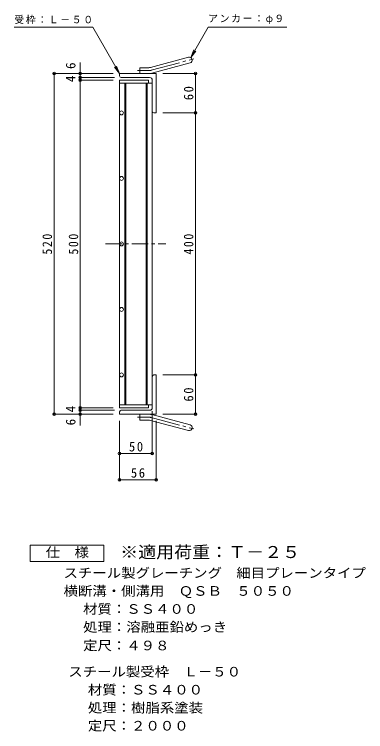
# Model space of a CAD drawing. Units: millimetres at full size, sheet at 1:5; some dimension numbers follow another scale. Extents: x -790 to 902, y -691 to 651.
# Drawn here: x 365 to 902, y -543 to 552 of the extents above; entities that cross this region are included whole.
import ezdxf
from ezdxf.enums import TextEntityAlignment as Align

# ---------------------------------------------------------------- set-up
doc = ezdxf.new("R2010")
doc.units = ezdxf.units.MM
doc.header["$LTSCALE"] = 5
doc.header["$PDMODE"] = 32
doc.header["$PDSIZE"] = 4
doc.linetypes.add('CHAIN1', pattern=[8, 5, -1, 1, -1])
doc.linetypes.add('CHAIN2', pattern=[12, 9, -1, 1, -1])
for name, color, linetype, lineweight in [('E-1', 2, 'Continuous', 9), ('E-2', 3, 'Continuous', 9), ('E-4', 7, 'Continuous', 9), ('E-5', 7, 'Continuous', 9)]:
    doc.layers.add(name, color=color, linetype=linetype, lineweight=lineweight)
doc.layers.add('F-5_F-5ﾚｲﾔ', color=2, linetype='Continuous')
doc.styles.add('ＭＳ ゴシック', font='')
doc.styles.get('ＭＳ ゴシック').set_extended_font_data('MS Gothic')

msp = doc.modelspace()

# ---------------------------------------------------------------- linework, layer by layer
at = {"layer": 'E-1'}
for p, q in [((572.682, 470.556), (630.873, 486.149)), ((575.011, 461.863), (633.202, 477.455)), ((525.538, 457.75), (525.538, 461.25)), ((581.537, 461.25), (525.538, 461.25)), ((556.538, 461.25), (556.538, 470.25)), ((570.353, 470.25), (556.538, 470.25)), ((581.537, 461.25), (581.537, 401.25)), ((571.538, 455.25), (528.037, 455.25)), ((575.537, 451.25), (575.537, 403.75)), ((578.037, 401.25), (581.537, 401.25)), ((578.037, 1.25), (581.537, 1.25)), ((581.537, -58.75), (581.537, 1.25)), ((575.537, -48.75), (575.537, -1.25)), ((571.538, -52.75), (528.037, -52.75)), ((525.538, -55.25), (525.538, -58.75)), ((581.537, -58.75), (525.538, -58.75)), ((556.538, -58.75), (556.538, -67.75)), ((575.011, -59.364), (633.202, -74.956)), ((570.353, -67.75), (556.538, -67.75)), ((572.682, -68.057), (630.873, -83.649))]:
    msp.add_line(p, q, dxfattribs=at)
at = {"layer": 'E-1', "linetype": 'CHAIN2'}
for p, q in [((573.846, 466.21), (639.013, 483.671)), ((570.353, 465.75), (552.733, 465.75)), ((570.353, -63.25), (552.733, -63.25)), ((573.846, -63.71), (639.013, -81.171))]:
    msp.add_line(p, q, dxfattribs=at)
at = {"layer": 'E-1'}
for centre, radius, start, end in [((632.038, 481.802), 4.5, 285.00014, 104.99991), ((570.353, 479.25), 9, 270, 285.00002), ((570.353, 479.25), 18, 270, 285), ((528.037, 457.75), 2.5, 180, 270), ((571.538, 451.25), 4, 0, 90), ((578.037, 403.75), 2.5, 180, 270), ((578.037, -1.25), 2.5, 90, 180), ((528.037, -55.25), 2.5, 90, 180), ((571.538, -48.75), 4, 270, 0), ((570.353, -76.75), 18, 75, 90), ((570.353, -76.75), 9, 74.99998, 90), ((632.038, -79.302), 4.5, 255.00009, 74.99986)]:
    msp.add_arc(centre, radius, start, end, dxfattribs=at)
at = {"layer": 'E-1', "linetype": 'CHAIN2'}
for centre, start, end in [((570.353, 479.25), 270, 284.99995), ((570.353, -76.75), 75.00005, 90)]:
    msp.add_arc(centre, 13.5, start, end, dxfattribs=at)
at = {"layer": 'E-2'}
for p, q in [((525.538, 451.25), (569.537, 451.25)), ((525.538, 451.25), (525.538, -48.75)), ((569.537, 451.25), (569.537, 446.75)), ((525.538, 446.75), (575.537, 446.75)), ((533.537, 446.75), (533.537, -44.25)), ((535.037, 446.75), (535.037, -44.25)), ((566.037, 446.75), (566.037, -44.25)), ((567.537, 446.75), (567.537, -44.25)), ((575.537, -44.25), (575.537, 446.75)), ((525.538, -44.25), (575.537, -44.25)), ((525.538, -48.75), (569.537, -48.75)), ((569.537, -48.75), (569.537, -44.25))]:
    msp.add_line(p, q, dxfattribs=at)
at = {"layer": 'E-2', "linetype": 'CHAIN1'}
msp.add_line((504.286, 201.25), (595.997, 201.25), dxfattribs=at)
at = {"layer": 'E-2'}
for centre in [(528.537, 401.25), (528.537, 301.25), (528.537, 201.25), (528.537, 101.25), (528.537, 1.25)]:
    msp.add_circle(centre, 3, dxfattribs=at)
at = {"layer": 'E-4'}
for p, q in [((465.538, 461.25), (465.538, 478.25)), ((424.038, 461.25), (515.538, 461.25)), ((425.538, 461.25), (425.538, -58.75)), ((465.538, 455.25), (465.538, 461.25)), ((643.037, 461.25), (591.537, 461.25)), ((641.537, 461.25), (641.537, 401.25)), ((464.038, 455.25), (518.037, 455.25)), ((464.038, 451.25), (515.538, 451.25)), ((465.538, 451.25), (465.538, 455.25)), ((465.538, -48.75), (465.538, 451.25)), ((643.037, 401.25), (591.537, 401.25)), ((641.537, 401.25), (641.537, 1.25)), ((643.037, 1.25), (591.537, 1.25)), ((641.537, 1.25), (641.537, -58.75)), ((464.038, -48.75), (515.538, -48.75)), ((464.038, -52.75), (518.037, -52.75)), ((465.538, -52.75), (465.538, -48.75)), ((465.538, -58.75), (465.538, -52.75)), ((575.537, -120.251), (575.537, -54.25)), ((424.038, -58.75), (515.538, -58.75)), ((465.538, -58.75), (465.538, -75.75)), ((643.037, -58.75), (591.537, -58.75)), ((525.538, -160.251), (525.538, -68.75)), ((581.537, -160.251), (581.537, -68.75)), ((525.538, -118.751), (575.537, -118.751)), ((525.538, -158.751), (581.537, -158.751))]:
    msp.add_line(p, q, dxfattribs=at)
for p in [(425.538, 461.25), (465.538, 461.25), (641.537, 461.25), (465.538, 455.25), (465.538, 451.25), (641.537, 401.25), (641.537, 1.25), (465.538, -48.75), (465.538, -52.75), (425.538, -58.75), (465.538, -58.75), (641.537, -58.75), (525.538, -118.751), (575.537, -118.751), (525.538, -158.751), (581.537, -158.751)]:
    msp.add_point(p, dxfattribs=at)
at = {"layer": 'E-5'}
for p, q in [((634.288, 485.699), (660.932, 531.849)), ((660.932, 531.849), (780.932, 531.849)), ((634.288, 485.699), (639.071, 497.248)), ((634.288, 485.699), (641.897, 495.616)), ((525.538, 461.25), (517.928, 471.167)), ((525.538, 461.25), (520.754, 472.798))]:
    msp.add_line(p, q, dxfattribs=at)
msp.add_lwpolyline([(525.538, 461.25), (484.777, 531.849), (364.777, 531.849)], dxfattribs=at)
at = {"layer": 'E-5', "color": 2}
msp.add_lwpolyline([(388.955, -283.751), (388.955, -258.751), (501.455, -258.751), (501.455, -283.751)], close=True, dxfattribs=at)

# ---------------------------------------------------------------- texts
at = {"layer": 'E-4', "color": 2, "style": 'ＭＳ ゴシック'}
for s, p in [('6', (462.538, 468.25)), ('4', (462.538, 448.25)), ('4', (462.538, -55.75)), ('6', (462.538, -75.75))]:
    msp.add_text(s, height=14.66, rotation=90, dxfattribs=at).set_placement(p, align=Align.BOTTOM_LEFT)
at = {"layer": 'E-4', "color": 2, "char_height": 14.66, "attachment_point": 7, "rotation": 90, "style": 'ＭＳ ゴシック'}
for s, insert in [('\\T1.27;\\W0.95;60', (638.537, 420.625)), ('\\T1.27;\\W0.9;520', (422.538, 185)), ('\\T1.27;\\W0.9;500', (462.538, 185)), ('\\T1.27;\\W0.9;400', (638.537, 185)), ('\\T1.27;\\W0.95;60', (638.537, -39.375))]:
    msp.add_mtext(s, dxfattribs=dict(at, insert=insert))
at = {"layer": 'E-4', "color": 2, "char_height": 14.66, "attachment_point": 7, "style": 'ＭＳ ゴシック'}
for s, insert in [('\\T1.27;\\W0.95;50', (539.912, -115.751)), ('\\T1.27;\\W0.95;56', (542.912, -155.751))]:
    msp.add_mtext(s, dxfattribs=dict(at, insert=insert))
at = {"layer": 'E-5', "color": 2, "style": 'ＭＳ ゴシック', "width": 1.1}
for s, p in [('仕\u3000様', (412.705, -281.251)), ('スチール製グレーチング\u3000細目プレーンタイプ', (440, -312.711)), ('横断溝・側溝用\u3000ＱＳＢ\u3000５０５０', (440, -340.212)), ('材質：ＳＳ４００', (469.856, -367.711)), ('処理：溶融亜鉛めっき', (469.856, -395.211)), ('定尺：４９８', (469.856, -423.429)), ('スチール製受枠\u3000Ｌ－５０', (447.24, -463.427)), ('材質：ＳＳ４００', (477.096, -490.926)), ('処理：樹脂系塗装', (477.096, -518.427)), ('定尺：２０００', (477.096, -545.927))]:
    msp.add_text(s, height=14.66, dxfattribs=at).set_placement(p, align=Align.BOTTOM_LEFT)
at = {"layer": 'E-5', "char_height": 11, "attachment_point": 7, "style": 'ＭＳ ゴシック'}
for s, insert in [('\\T1.17;受枠：Ｌ－５０', (364.777, 536.849)), ('\\T1.17;アンカー：φ９', (660.932, 536.849))]:
    msp.add_mtext(s, dxfattribs=dict(at, insert=insert))
at = {"layer": 'F-5_F-5ﾚｲﾔ', "color": 3, "style": 'ＭＳ ゴシック', "width": 1.1}
msp.add_text('※適用荷重：Ｔ－２５', height=18.33, dxfattribs=at).set_placement((526.455, -283.751), align=Align.BOTTOM_LEFT)

doc.saveas('drawing.dxf')
